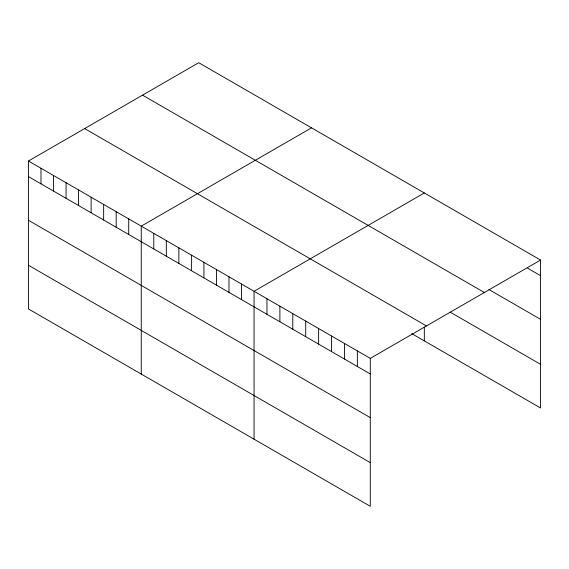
<?xml version="1.0" encoding="UTF-8"?>
<svg xmlns="http://www.w3.org/2000/svg" width="569" height="569" viewBox="0 0 569 569"><rect width="100%" height="100%" fill="white"/><g stroke="black" fill="none" stroke-linecap="round" stroke-linejoin="round"><path stroke-width="0.85" d="M28.45 161.02L370.277 358.37L370.277 506.289L28.45 308.939L28.45 161.02L198.723 62.711L540.55 260.061L540.55 407.98L411.792 333.647M311.528 127.833L141.254 226.142L141.254 374.061M424.332 192.962L254.059 291.271L254.059 439.19M370.277 358.37L540.55 260.061M527.634 268.191L540.55 275.652M488.899 289.5L540.55 319.316M142.535 95.151L484.361 292.502M450.157 312.125L540.55 364.309M84.639 128.573L426.466 325.93M28.45 176.603L370.277 373.954M28.45 220.274L370.277 417.625M28.45 265.268L370.277 462.618M424.332 327.182L424.332 340.881M357.36 350.917L357.36 366.5M344.451 343.456L344.451 359.046M331.535 336.002L331.535 351.592M318.626 328.548L318.626 344.131M305.709 321.094L305.709 336.677M292.793 313.633L292.793 329.223M279.884 306.179L279.884 321.769M266.968 298.725L266.968 314.308M241.519 284.031L241.519 299.621M228.987 276.797L228.987 292.381M216.455 269.564L216.455 285.147M203.922 262.323L203.922 277.914M191.39 255.09L191.39 270.673M178.851 247.849L178.851 263.44M166.319 240.616L166.319 256.199M153.786 233.382L153.786 248.966M128.722 218.909L128.722 234.492M116.183 211.668L116.183 227.259M103.65 204.435L103.65 220.018M91.118 197.201L91.118 212.785M78.586 189.961L78.586 205.551M66.054 182.727L66.054 198.311M53.514 175.487L53.514 191.077M40.982 168.253L40.982 183.844"/></g></svg>
